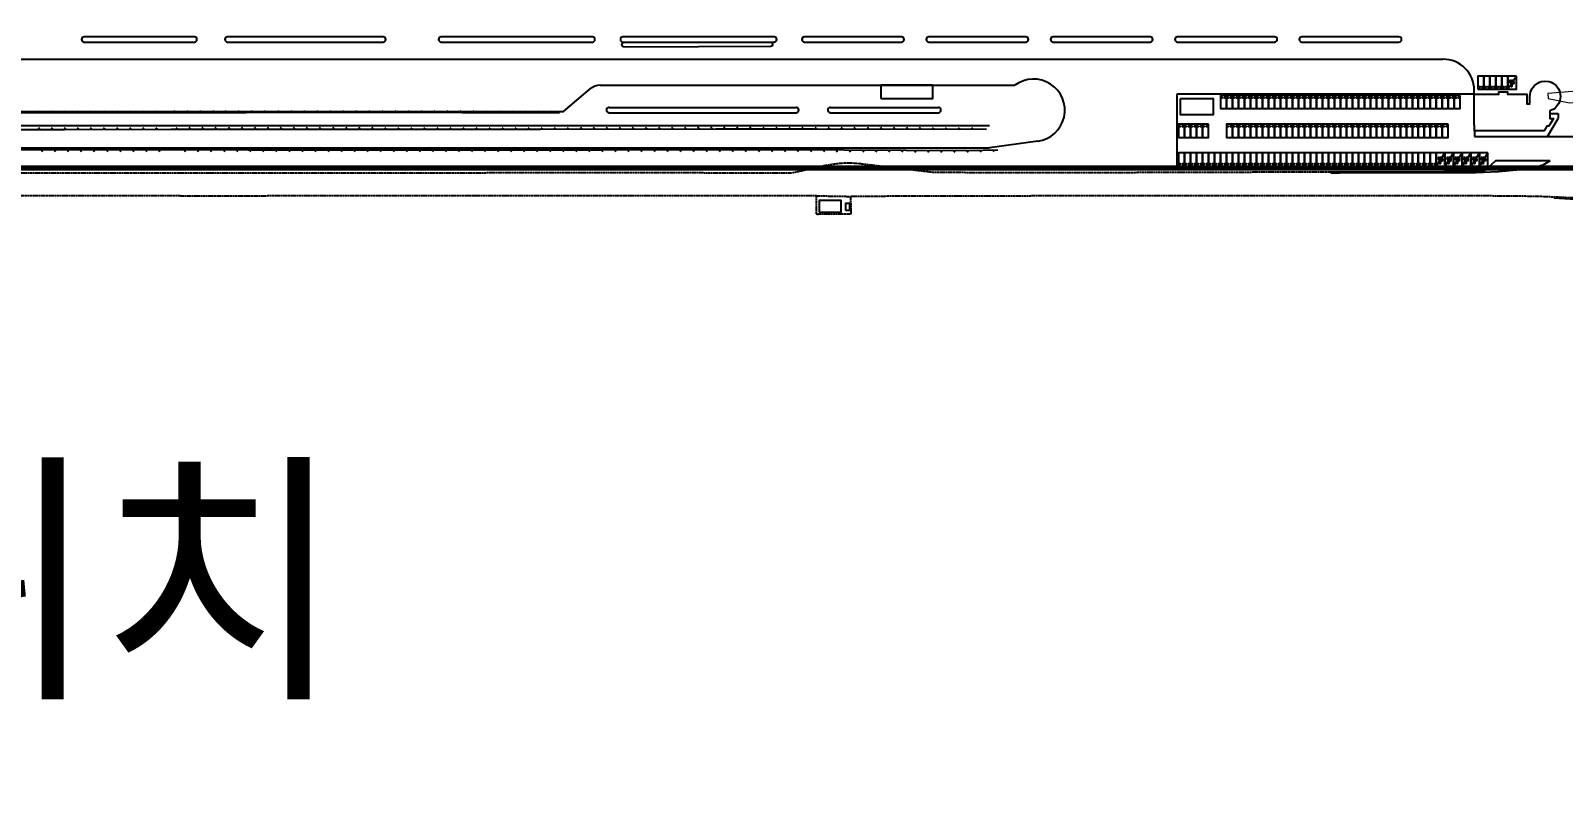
# Model space of a CAD drawing. Header units: millimetres. Extents: x -17369 to 294000, y -718917 to 220315.
# Drawn here: x 273869 to 282072, y 179724 to 183814 of the extents above; entities that cross this region are included whole.
import ezdxf
from ezdxf.enums import TextEntityAlignment as Align
from ezdxf.xclip import XClip

# ---------------------------------------------------------------- set-up
doc = ezdxf.new("R2010")
doc.units = ezdxf.units.MM
doc.header["$LTSCALE"] = 350
doc.header["$XCLIPFRAME"] = 2
doc.linetypes.add('xref key map$0$PHANTOM2', pattern=[1.25, 0.625, -0.125, 0.125, -0.125, 0.125, -0.125])
for name, color, linetype in [('A-TEXT', 7, 'Continuous'), ('xref key map$0$AE221_가드레일', 8, 'Continuous'), ('xref key map$0$CTR', 8, 'Continuous'), ('xref key map$0$L-BLDG', 9, 'Continuous'), ('xref key map$0$L-건물', 8, 'Continuous'), ('xref key map$0$PARK', 8, 'Continuous'), ('xref key map$0$대지경계선', 1, 'Continuous')]:
    doc.layers.add(name, color=color, linetype=linetype)
doc.styles.add('맑은고딕', font='malgun.ttf')

# ---------------------------------------------------------------- blocks, each defined once
blk = doc.blocks.new('xref key map$0$주차구획2300x5000')
at = {"layer": 'xref key map$0$PARK'}
blk.add_lwpolyline([(0, 0), (2300, 0), (2300, 5000), (0, 5000)], close=True, dxfattribs=at)
at = {"layer": 'xref key map$0$PARK', "color": 8}
for points in [[(250, 700), (850, 700), (850, 850), (250, 850)], [(1450, 700), (2050, 700), (2050, 850), (1450, 850)]]:
    blk.add_lwpolyline(points, close=True, dxfattribs=at)
blk = doc.blocks.new('xref key map$0$주차구획3300x5000')
at = {"layer": 'xref key map$0$PARK', "color": 8}
for p, q in [((0, 0), (3300, 5000)), ((1521, 3267), (1507, 3142)), ((1653, 3733), (1545, 2759)), ((1545, 2759), (2258, 2551)), ((1707, 3129), (1676, 2846)), ((1676, 2846), (2372, 2643)), ((1707, 3129), (2216, 2980)), ((1762, 3626), (1720, 3250)), ((1720, 3250), (2250, 3095)), ((2208, 2085), (2219, 1913)), ((2250, 3095), (2216, 2980)), ((2258, 2551), (2311, 1728)), ((2311, 1728), (2622, 1693)), ((2372, 2643), (2424, 1836)), ((2424, 1836), (2614, 1815)), ((2614, 1815), (2622, 1693))]:
    blk.add_line(p, q, dxfattribs=at)
at = {"layer": 'xref key map$0$PARK'}
blk.add_lwpolyline([(0, 0), (3300, 0), (3300, 5000), (0, 5000)], close=True, dxfattribs=at)
at = {"layer": 'xref key map$0$PARK', "color": 8}
for centre, radius, start, end in [((1653, 2478), 800, 99.478586, 315.026035), ((1653, 2478), 680, 102.357989, 324.676727), ((1867, 3842), 240, 244.118151, 207.070822)]:
    blk.add_arc(centre, radius, start, end, dxfattribs=at)
blk = doc.blocks.new('xref key map$0$AE221')
at = {"layer": 'xref key map$0$AE221_가드레일', "flags": 128}
blk.add_lwpolyline([(0, 0), (0.707, -0.707)], dxfattribs=at)
blk = doc.blocks.new('xref key map')
at = {"layer": 'xref key map$0$AE221_가드레일'}
for points in [[(1491728, 474167), (1296489, 473757)], [(1640802, 474076), (1566430, 474274), (1520651, 474227), (1491728, 474167)], [(1491713, 467766), (1451027, 467694), (1358664, 467701), (1296522, 467775), (1251003, 468091), (1121493, 467902), (1046865, 467841)], [(1804515, 467717), (1738222, 467871), (1700745, 467924), (1633553, 467739), (1576003, 467769), (1521095, 467817), (1491713, 467766)], [(1046846, 459959), (1090731, 459891), (1179134, 459884), (1266503, 460155), (1344552, 460076), (1414354, 460113), (1491696, 460066)], [(1491696, 460066), (1521435, 460047), (1656586, 459997), (1726110, 460061), (1797491, 459764), (1808824, 460026)]]:
    blk.add_lwpolyline(points, dxfattribs=at)
at = {"layer": 'xref key map$0$CTR'}
for p, q in [((1298360, 494728), (1979505, 494728)), ((1642301, 474728), (1652512, 483319)), ((1656375, 484728), (1815382, 484728)), ((1991505, 481272), (1991505, 482728)), ((1659761, 476228), (1731536, 476228)), ((1744624, 476228), (1786031, 476228)), ((1877505, 481272), (1877504, 453003)), ((1991505, 481272), (1877505, 481272)), ((1298360, 474728), (1642301, 474728)), ((1659761, 474228), (1731536, 474228)), ((1744624, 474228), (1786031, 474228)), ((2019534, 465052), (2023675, 471995)), ((2020475, 473962), (2023675, 473962)), ((2023675, 473962), (2023675, 471995)), ((469717, 469291), (1805597, 469291)), ((1991605, 467252), (1991605, 465052)), ((1991605, 465052), (2019534, 465052)), ((2019534, 465052), (2032412, 465052)), ((488974, 460791), (1805597, 460791)), ((1824142, 463292), (1805597, 460791))]:
    blk.add_line(p, q, dxfattribs=at)
for points in [[(1458507, 503296, 1), (1458507, 501296), (1500792, 501296, 1), (1500792, 503296)], [(1513493, 503296, 1), (1513493, 501296), (1573204, 501296, 1), (1573204, 503296)], [(1595412, 503296, 1), (1595412, 501296), (1653381, 501296, 1), (1653381, 503296)], [(1665112, 503296, 1), (1665112, 501296), (1723080, 501296, 1), (1723080, 503296)], [(1734672, 503296, 1), (1734672, 501296), (1771894, 501296, 1), (1771894, 503296)], [(1782357, 503296, 1), (1782357, 501296), (1819579, 501296, 1), (1819579, 503296)], [(1830043, 503296, 1), (1830043, 501296), (1867265, 501296, 1), (1867265, 503296)], [(1877728, 503296, 1), (1877728, 501296), (1914951, 501296, 1), (1914951, 503296)], [(1925414, 503296, 1), (1925414, 501296), (1962636, 501296, 1), (1962636, 503296)]]:
    blk.add_lwpolyline(points, format="xyb", close=True, dxfattribs=at)
for points in [[(1666365, 499379), (1665278, 499482), (1664879, 499721), (1664695, 500086), (1664734, 500576), (1664917, 500986), (1665216, 501180), (1721797, 501228), (1722210, 500952), (1722425, 500585), (1722421, 500143), (1722286, 499846), (1721806, 499569), (1666365, 499379)], [(1995006, 451583), (1999719, 455917), (2020407, 455917)], [(1995006, 451583), (1979807, 451590), (1939956, 451488), (1936525, 451476)], [(2022031, 441589), (2028249, 441167), (2035226, 440463), (2041887, 439528), (2048415, 438029), (2053882, 436253), (2061394, 433753), (2068134, 431044), (2074193, 427954), (2079822, 424588), (2087494, 419182), (2095439, 412825), (2116910, 394708), (2146025, 370196), (2198519, 325614), (2247279, 284294), (2310156, 231446), (2332396, 212629)]]:
    blk.add_lwpolyline(points, dxfattribs=at)
at = {"layer": 'xref key map$0$CTR', "linetype": 'xref key map$0$PHANTOM2', "ltscale": 2, "flags": 128}
for points in [[(1936525, 451476), (1878884, 451263), (1878840, 451263), (1878790, 451262), (1808970, 451156), (1784024, 451315), (1756912, 454515), (1754672, 454735), (1752080, 454925), (1748489, 454782), (1742777, 453996), (1730838, 451237), (1729355, 451005), (1726185, 451040), (1676137, 451154), (1665998, 451155), (1633879, 451157), (1569569, 451011), (1519826, 451099), (1491675, 451077)], [(2030323, 441497), (2017410, 442056), (2007204, 442250), (1995130, 442313), (1936505, 442325)]]:
    blk.add_lwpolyline(points, dxfattribs=at)
at = {"layer": 'xref key map$0$CTR', "flags": 128}
blk.add_lwpolyline([(2020407, 455917), (2020374, 455662), (2017838, 454130), (2014310, 453115), (2009055, 452331), (2000814, 451603), (1992125, 451111), (1979807, 451118), (1939957, 451016), (1936524, 451004)], dxfattribs=at)
at = {"layer": 'xref key map$0$CTR', "linetype": 'xref key map$0$PHANTOM2', "ltscale": 2}
for points in [[(1491675, 451077), (1329097, 450947), (1127491, 451300), (1046826, 451094)], [(1491655, 442298), (1411814, 442358), (1321863, 442356), (1231818, 442318), (1124236, 442235), (1046805, 442241)], [(1936505, 442325), (1905945, 442330), (1860652, 442385), (1752343, 442136), (1752506, 435779), (1752296, 435287), (1739645, 435269), (1739354, 435467), (1739282, 442375), (1666228, 442299), (1606539, 442388), (1561693, 442371), (1520382, 442276), (1491655, 442298)], [(1739282, 442375), (1752343, 442136)]]:
    blk.add_lwpolyline(points, dxfattribs=at)
at = {"layer": 'xref key map$0$CTR'}
for centre, radius, start, end in [((1979505, 482728), 12000, 0, 90), ((1656375, 478728), 6000, 90, 130.076866), ((1822543, 475147), 11962, 277.682827, 126.776424), ((1659761, 475228), 1000, 90, 270), ((1731536, 475228), 1000, 270, 90), ((1744624, 475228), 1000, 90, 270), ((1786031, 475228), 1000, 270, 90)]:
    blk.add_arc(centre, radius, start, end, dxfattribs=at)
at = {"layer": 'xref key map$0$L-BLDG'}
for points in [[(1763973, 479716), (1783973, 479716), (1783973, 484728), (1763973, 484728)], [(1991605, 467252), (1991605, 469452), (1991505, 469452), (1991505, 481272), (2000865, 481272), (2000865, 482172), (2004265, 482172), (2004265, 481272), (2011715, 481272), (2011715, 477563), (2012855, 477563), (2012855, 480462), (2013066, 482022), (2013301, 482705), (2013618, 483353), (2014571, 484606), (2015823, 485559), (2016472, 485876), (2017155, 486111), (2018715, 486322), (2020274, 486111), (2020957, 485876), (2021606, 485559), (2022858, 484606), (2023812, 483353), (2024129, 482705), (2024363, 482022), (2024575, 480462), (2024363, 478902), (2024129, 478220), (2023812, 477572), (2022526, 476011), (2021944, 475572), (2020475, 474873), (2020475, 471962), (2021909, 471962), (2020149, 469012), (2019334, 469012), (2018284, 467252), (1991605, 467252)], [(1878757, 479545), (1878757, 473539), (1891501, 473539), (1891501, 479545)]]:
    blk.add_lwpolyline(points, close=True, dxfattribs=at)
at = {"layer": 'xref key map$0$L-건물', "lineweight": 9}
blk.add_lwpolyline([(2040844, 504977), (2038791, 505652), (2030706, 482458), (2019717, 481539), (2019810, 479637), (2028033, 478006), (2035132, 478600)], close=True, dxfattribs=at)
at = {"layer": 'xref key map$0$L-건물'}
for points in [[(1740313, 436066), (1748813, 436066), (1748813, 440566), (1740313, 440566)], [(1750452, 436865), (1752052, 436865), (1752052, 439365), (1750452, 439365)]]:
    blk.add_lwpolyline(points, close=True, dxfattribs=at)
at = {"layer": 'xref key map$0$대지경계선', "linetype": 'xref key map$0$PHANTOM2', "ltscale": 15, "const_width": 2000}
blk.add_lwpolyline([(2047905, 452999), (1279058, 453016)], dxfattribs=at)
at = {"layer": 'xref key map$0$AE221_가드레일'}
for p, xscale, yscale, zscale, rotation in [((1441728, 474062), 999.9999999999997, 999.9999999999997, 999.9999999999997, 180.1203677653969), ((1446728, 474072), 999.9999999999997, 999.9999999999997, 999.9999999999997, 180.1203677653969), ((1451728, 474083), 999.9999999999997, 999.9999999999997, 999.9999999999997, 180.1203677653969), ((1456728, 474093), 999.9999999999997, 999.9999999999997, 999.9999999999997, 180.1203677653969), ((1461728, 474104), 999.9999999999997, 999.9999999999997, 999.9999999999997, 180.1203677653969), ((1466728, 474114), 999.9999999999997, 999.9999999999997, 999.9999999999997, 180.1203677653969), ((1471728, 474125), 999.9999999999997, 999.9999999999997, 999.9999999999997, 180.1203677653969), ((1476728, 474135), 999.9999999999997, 999.9999999999997, 999.9999999999997, 180.1203677653969), ((1481728, 474146), 999.9999999999997, 999.9999999999997, 999.9999999999997, 180.1203677653969), ((1486728, 474156), 999.9999999999997, 999.9999999999997, 999.9999999999997, 180.1203677653969), ((1493435, 474170), 999.9999999999995, 999.9999999999995, 999.9999999999995, 180.1203677652745), ((1498435, 474181), 999.9999999999995, 999.9999999999995, 999.9999999999995, 180.1203677652745), ((1503435, 474191), 999.9999999999995, 999.9999999999995, 999.9999999999995, 180.1203677652745), ((1508435, 474202), 999.9999999999995, 999.9999999999995, 999.9999999999995, 180.1203677652745), ((1513435, 474212), 999.9999999999995, 999.9999999999995, 999.9999999999995, 180.1203677652745), ((1518434, 474223), 999.9999999999995, 999.9999999999995, 999.9999999999995, 180.1203677652745), ((1523434, 474230), 999.9999999999982, 999.9999999999982, 999.9999999999982, 180.0588252147676), ((1528434, 474235), 999.9999999999982, 999.9999999999982, 999.9999999999982, 180.0588252147676), ((1533434, 474241), 999.9999999999982, 999.9999999999982, 999.9999999999982, 180.0588252147676), ((1538434, 474246), 999.9999999999982, 999.9999999999982, 999.9999999999982, 180.0588252147676), ((1543434, 474251), 999.9999999999982, 999.9999999999982, 999.9999999999982, 180.0588252147676), ((1548434, 474256), 999.9999999999982, 999.9999999999982, 999.9999999999982, 180.0588252147676), ((1553434, 474261), 999.9999999999982, 999.9999999999982, 999.9999999999982, 180.0588252147676), ((1558434, 474266), 999.9999999999982, 999.9999999999982, 999.9999999999982, 180.0588252147676), ((1563434, 474271), 999.9999999999982, 999.9999999999982, 999.9999999999982, 180.0588252147676), ((1568434, 474269), 1000, 1000, 1000, 179.8469861730093), ((1573434, 474256), 1000, 1000, 1000, 179.8469861730093), ((1578434, 474242), 1000, 1000, 1000, 179.8469861730093), ((1583434, 474229), 1000, 1000, 1000, 179.8469861730093), ((1588434, 474216), 1000, 1000, 1000, 179.8469861730093), ((1593434, 474202), 1000, 1000, 1000, 179.8469861730093), ((1598434, 474189), 1000, 1000, 1000, 179.8469861730093), ((1603434, 474176), 1000, 1000, 1000, 179.8469861730093), ((1608434, 474162), 1000, 1000, 1000, 179.8469861730093), ((1613434, 474149), 1000, 1000, 1000, 179.8469861730093), ((1618434, 474136), 1000, 1000, 1000, 179.8469861730093), ((1623434, 474122), 1000, 1000, 1000, 179.8469861730093), ((1628434, 474109), 1000, 1000, 1000, 179.8469861730093), ((1633434, 474096), 1000, 1000, 1000, 179.8469861730093), ((1638434, 474082), 1000, 1000, 1000, 179.8469861730093), ((1441713, 467695), 1000.000000000001, 1000.000000000001, 1000.000000000001, 179.9956576717061), ((1446713, 467695), 1000.000000000001, 1000.000000000001, 1000.000000000001, 179.9956576717061), ((1451713, 467696), 999.9999999999991, 999.9999999999991, 999.9999999999991, 180.1005797786376), ((1456713, 467704), 999.9999999999991, 999.9999999999991, 999.9999999999991, 180.1005797786376), ((1461713, 467713), 999.9999999999991, 999.9999999999991, 999.9999999999991, 180.1005797786376), ((1466713, 467722), 999.9999999999991, 999.9999999999991, 999.9999999999991, 180.1005797786376), ((1471713, 467731), 999.9999999999991, 999.9999999999991, 999.9999999999991, 180.1005797786376), ((1476713, 467740), 999.9999999999991, 999.9999999999991, 999.9999999999991, 180.1005797786376), ((1481713, 467748), 999.9999999999991, 999.9999999999991, 999.9999999999991, 180.1005797786376), ((1486713, 467757), 999.9999999999991, 999.9999999999991, 999.9999999999991, 180.1005797786376), ((1494515, 467771), 1000.000000000001, 1000.000000000001, 1000.000000000001, 180.1005797790187), ((1499515, 467780), 999.9999999999994, 999.9999999999994, 999.9999999999994, 180.1005797788279), ((1504515, 467788), 999.9999999999997, 999.9999999999997, 999.9999999999997, 180.1005797787443), ((1509515, 467797), 1000.000000000001, 1000.000000000001, 1000.000000000001, 180.1005797786972), ((1514515, 467806), 999.9999999999994, 999.9999999999994, 999.9999999999994, 180.1005797786672), ((1519515, 467815), 1000, 1000, 1000, 180.1005797787248), ((1524515, 467814), 1000, 1000, 1000, 179.9499126407744), ((1529515, 467810), 1000, 1000, 1000, 179.9499126408426), ((1534515, 467806), 1000.000000000002, 1000.000000000002, 1000.000000000002, 179.9499126408738), ((1539515, 467801), 1000, 1000, 1000, 179.9499126408917), ((1544515, 467797), 1000.000000000002, 1000.000000000002, 1000.000000000002, 179.9499126409033), ((1549515, 467793), 1000.000000000002, 1000.000000000002, 1000.000000000002, 179.9499126409114), ((1554515, 467788), 999.9999999999998, 999.9999999999998, 999.9999999999998, 179.9499126409174), ((1559515, 467784), 999.9999999999983, 999.9999999999983, 999.9999999999983, 179.949912640922), ((1564515, 467780), 999.9999999999994, 999.9999999999994, 999.9999999999994, 179.9499126409257), ((1569515, 467775), 999.999999999998, 999.999999999998, 999.999999999998, 179.9499126409287), ((1574515, 467771), 1000.000000000002, 1000.000000000002, 1000.000000000002, 179.9499126409034), ((1579515, 467768), 999.9999999999998, 999.9999999999998, 999.9999999999998, 179.970132524181), ((1584515, 467765), 999.9999999999989, 999.9999999999989, 999.9999999999989, 179.9701325243212), ((1589515, 467762), 1000, 1000, 1000, 179.9701325242055), ((1594515, 467760), 999.9999999999994, 999.9999999999994, 999.9999999999994, 179.9701325242809), ((1599515, 467757), 999.9999999999999, 999.9999999999999, 999.9999999999999, 179.9701325242129), ((1604515, 467755), 999.9999999999998, 999.9999999999998, 999.9999999999998, 179.9701325242647), ((1609515, 467752), 999.9999999999999, 999.9999999999999, 999.9999999999999, 179.9701325242164), ((1614515, 467749), 1000, 1000, 1000, 179.9701325242559), ((1619515, 467747), 999.9999999999999, 999.9999999999999, 999.9999999999999, 179.9701325242185), ((1624515, 467744), 999.9999999999998, 999.9999999999998, 999.9999999999998, 179.970132524188), ((1629515, 467742), 999.9999999999999, 999.9999999999999, 999.9999999999999, 179.9701325242171), ((1634515, 467742), 1000.000000000001, 1000.000000000001, 1000.000000000001, 180.1577522984571), ((1639515, 467756), 1000, 1000, 1000, 180.1577522982965), ((1644515, 467770), 1000, 1000, 1000, 180.1577522984455), ((1649515, 467783), 1000.000000000001, 1000.000000000001, 1000.000000000001, 180.1577522983643), ((1654515, 467797), 1000, 1000, 1000, 180.1577522984427), ((1659515, 467811), 1000, 1000, 1000, 180.1577522983882), ((1664515, 467825), 999.9999999999995, 999.9999999999995, 999.9999999999995, 180.1577522984416), ((1669515, 467839), 1000.000000000001, 1000.000000000001, 1000.000000000001, 180.1577522984004), ((1674515, 467852), 999.9999999999998, 999.9999999999998, 999.9999999999998, 180.1577522984409), ((1679515, 467866), 1000.000000000001, 1000.000000000001, 1000.000000000001, 180.157752298408), ((1684515, 467880), 1000.000000000002, 1000.000000000002, 1000.000000000002, 180.1577522983808), ((1689515, 467894), 999.999999999998, 999.999999999998, 999.999999999998, 180.1577522983582), ((1694515, 467907), 999.9999999999999, 999.9999999999999, 999.9999999999999, 180.1577522983391), ((1699515, 467921), 1000, 1000, 1000, 180.1577522983222), ((1704515, 467919), 999.9999999999995, 999.9999999999995, 999.9999999999995, 179.9189723219211), ((1709515, 467912), 999.9999999999994, 999.9999999999994, 999.9999999999994, 179.9189723220557), ((1714515, 467905), 1000.000000000001, 1000.000000000001, 1000.000000000001, 179.9189723219409), ((1719515, 467898), 1000, 1000, 1000, 179.9189723220147), ((1724515, 467891), 1000, 1000, 1000, 179.9189723219469), ((1729515, 467884), 999.9999999999984, 999.9999999999984, 999.9999999999984, 179.9189723218992), ((1734515, 467877), 999.9999999999998, 999.9999999999998, 999.9999999999998, 179.9189723218522), ((1739515, 467868), 999.9999999999993, 999.9999999999993, 999.9999999999993, 179.8669009674362), ((1744515, 467857), 1000, 1000, 1000, 179.8669009675865), ((1749515, 467845), 999.9999999999998, 999.9999999999998, 999.9999999999998, 179.8669009674398), ((1754515, 467834), 999.9999999999998, 999.9999999999998, 999.9999999999998, 179.8669009675187), ((1759515, 467822), 1000.000000000001, 1000.000000000001, 1000.000000000001, 179.8669009674407), ((1764515, 467810), 999.9999999999999, 999.9999999999999, 999.9999999999999, 179.8669009674943), ((1769515, 467799), 1000.000000000001, 1000.000000000001, 1000.000000000001, 179.8669009674412), ((1774515, 467787), 999.9999999999998, 999.9999999999998, 999.9999999999998, 179.8669009674817), ((1779515, 467776), 999.9999999999995, 999.9999999999995, 999.9999999999995, 179.8669009674414), ((1784515, 467764), 1000.000000000002, 1000.000000000002, 1000.000000000002, 179.866900967474), ((1789515, 467752), 999.9999999999995, 999.9999999999995, 999.9999999999995, 179.8669009674415), ((1794515, 467741), 999.9999999999995, 999.9999999999995, 999.9999999999995, 179.8669009674688), ((1799515, 467729), 999.9999999999995, 999.9999999999995, 999.9999999999995, 179.8669009674416), ((1441846, 460097), 1000, 1000, 1000, 359.9646852511876), ((1446846, 460093), 1000, 1000, 1000, 359.9646852511876), ((1451846, 460090), 1000, 1000, 1000, 359.9646852511876), ((1456846, 460087), 1000, 1000, 1000, 359.9646852511876), ((1461846, 460084), 1000, 1000, 1000, 359.9646852511876), ((1466846, 460081), 1000, 1000, 1000, 359.9646852511876), ((1471846, 460078), 1000, 1000, 1000, 359.9646852511876), ((1476846, 460075), 1000, 1000, 1000, 359.9646852511876), ((1481846, 460072), 1000, 1000, 1000, 359.9646852511876), ((1486846, 460069), 1000, 1000, 1000, 359.9646852511876), ((1496696, 460063), 1000, 1000, 1000, 359.9646852511801), ((1501696, 460060), 1000, 1000, 1000, 359.9646852511801), ((1506696, 460057), 1000, 1000, 1000, 359.9646852511801), ((1511696, 460053), 1000, 1000, 1000, 359.9646852511801), ((1516696, 460050), 1000, 1000, 1000, 359.9646852511801), ((1521696, 460047), 1000, 1000, 1000, 359.9788030510231), ((1526696, 460046), 1000, 1000, 1000, 359.9788030510231), ((1531696, 460044), 1000, 1000, 1000, 359.9788030510231), ((1536696, 460042), 1000, 1000, 1000, 359.9788030510231), ((1541696, 460040), 1000, 1000, 1000, 359.9788030510231), ((1546696, 460038), 1000, 1000, 1000, 359.9788030510231), ((1551696, 460036), 1000, 1000, 1000, 359.9788030510231), ((1556696, 460034), 1000, 1000, 1000, 359.9788030510231), ((1561696, 460033), 1000, 1000, 1000, 359.9788030510231), ((1566696, 460031), 1000, 1000, 1000, 359.9788030510231), ((1571696, 460029), 1000, 1000, 1000, 359.9788030510231), ((1576696, 460027), 1000, 1000, 1000, 359.9788030510231), ((1581696, 460025), 1000, 1000, 1000, 359.9788030510231), ((1586696, 460023), 1000, 1000, 1000, 359.9788030510231), ((1591696, 460021), 1000, 1000, 1000, 359.9788030510231), ((1596696, 460020), 1000, 1000, 1000, 359.9788030510231), ((1601696, 460018), 1000, 1000, 1000, 359.9788030510231), ((1606696, 460016), 1000, 1000, 1000, 359.9788030510231), ((1611696, 460014), 1000, 1000, 1000, 359.9788030510231), ((1616696, 460012), 1000, 1000, 1000, 359.9788030510231), ((1621696, 460010), 1000, 1000, 1000, 359.9788030510231), ((1626696, 460009), 1000, 1000, 1000, 359.9788030510231), ((1631696, 460007), 1000, 1000, 1000, 359.9788030510231), ((1636696, 460005), 1000, 1000, 1000, 359.9788030510231), ((1641696, 460003), 1000, 1000, 1000, 359.9788030510231), ((1646696, 460001), 1000, 1000, 1000, 359.9788030510231), ((1651696, 459999), 1000, 1000, 1000, 359.9788030510231), ((1656696, 459998), 999.9999999999987, 999.9999999999987, 999.9999999999987, 0.05274259417152336), ((1661696, 460002), 999.9999999999987, 999.9999999999987, 999.9999999999987, 0.05274259417152336), ((1666696, 460007), 999.9999999999987, 999.9999999999987, 999.9999999999987, 0.05274259417152336), ((1671696, 460011), 999.9999999999987, 999.9999999999987, 999.9999999999987, 0.05274259417152336), ((1676696, 460016), 999.9999999999987, 999.9999999999987, 999.9999999999987, 0.05274259417152336), ((1681696, 460021), 999.9999999999987, 999.9999999999987, 999.9999999999987, 0.05274259417152336), ((1686696, 460025), 999.9999999999987, 999.9999999999987, 999.9999999999987, 0.05274259417152336), ((1691696, 460030), 999.9999999999987, 999.9999999999987, 999.9999999999987, 0.05274259417152336), ((1696696, 460034), 999.9999999999987, 999.9999999999987, 999.9999999999987, 0.05274259417152336), ((1701696, 460039), 999.9999999999987, 999.9999999999987, 999.9999999999987, 0.05274259417152336), ((1706696, 460044), 999.9999999999987, 999.9999999999987, 999.9999999999987, 0.05274259417152336), ((1711696, 460048), 999.9999999999987, 999.9999999999987, 999.9999999999987, 0.05274259417152336), ((1716696, 460053), 999.9999999999987, 999.9999999999987, 999.9999999999987, 0.05274259417152336), ((1721696, 460057), 999.9999999999987, 999.9999999999987, 999.9999999999987, 0.05274259417152336), ((1726696, 460059), 1000, 1000, 1000, 359.7615967340379), ((1731696, 460038), 1000, 1000, 1000, 359.7615967340379), ((1736696, 460017), 1000, 1000, 1000, 359.7615967340379), ((1741696, 459997), 1000, 1000, 1000, 359.7615967340379), ((1746695, 459976), 1000, 1000, 1000, 359.7615967340379), ((1751695, 459955), 1000, 1000, 1000, 359.7615967340379), ((1756695, 459934), 1000, 1000, 1000, 359.7615967340379), ((1761695, 459913), 1000, 1000, 1000, 359.7615967340379), ((1766695, 459893), 1000, 1000, 1000, 359.7615967340379), ((1771695, 459872), 1000, 1000, 1000, 359.7615967340379), ((1776695, 459851), 1000, 1000, 1000, 359.7615967340379), ((1781695, 459830), 1000, 1000, 1000, 359.7615967340379), ((1786695, 459809), 1000, 1000, 1000, 359.7615967340379), ((1791695, 459789), 1000, 1000, 1000, 359.7615967340379), ((1796695, 459768), 1000, 1000, 1000, 359.7615967340379), ((1801694, 459861), 999.9999999999981, 999.9999999999981, 999.9999999999981, 1.319565768751098), ((1806693, 459976), 999.9999999999981, 999.9999999999981, 999.9999999999981, 1.319565768751098)]:
    blk.add_blockref('xref key map$0$AE221', p, dxfattribs=dict(at, xscale=xscale, yscale=yscale, zscale=zscale, rotation=rotation))
at = {"layer": 'xref key map$0$PARK'}
for p in [(1992869, 483272), (1995169, 483272), (1997469, 483272), (1999769, 483272), (2002069, 483272), (1878052, 453776), (1880352, 453776), (1882652, 453776), (1884952, 453776), (1887252, 453776), (1889552, 453776), (1891852, 453776), (1894152, 453776), (1896452, 453776), (1898752, 453776), (1901052, 453776), (1903352, 453776), (1905652, 453776), (1907952, 453776), (1910252, 453776), (1912552, 453776), (1914852, 453776), (1917152, 453776), (1919452, 453776), (1921752, 453776), (1924052, 453776), (1926352, 453776), (1928652, 453776), (1930952, 453776), (1933252, 453776), (1935552, 453776), (1937852, 453776), (1940152, 453776), (1942452, 453776), (1944752, 453776), (1947052, 453776), (1949352, 453776), (1951652, 453776), (1953952, 453776), (1956252, 453776), (1958552, 453776), (1960852, 453776), (1963152, 453776), (1965452, 453776), (1967752, 453776), (1970052, 453776), (1972352, 453776), (1974652, 453776)]:
    blk.add_blockref('xref key map$0$주차구획2300x5000', p, dxfattribs=at)
at = {"layer": 'xref key map$0$PARK', "rotation": 180}
for name, p in [('xref key map$0$주차구획3300x5000', (2007669, 488272)), ('xref key map$0$주차구획2300x5000', (1896452, 480776)), ('xref key map$0$주차구획2300x5000', (1898752, 480776)), ('xref key map$0$주차구획2300x5000', (1901052, 480776)), ('xref key map$0$주차구획2300x5000', (1903352, 480776)), ('xref key map$0$주차구획2300x5000', (1905652, 480776)), ('xref key map$0$주차구획2300x5000', (1907952, 480776)), ('xref key map$0$주차구획2300x5000', (1910252, 480776)), ('xref key map$0$주차구획2300x5000', (1912552, 480776)), ('xref key map$0$주차구획2300x5000', (1914852, 480776)), ('xref key map$0$주차구획2300x5000', (1917152, 480776)), ('xref key map$0$주차구획2300x5000', (1919452, 480776)), ('xref key map$0$주차구획2300x5000', (1921752, 480776)), ('xref key map$0$주차구획2300x5000', (1924052, 480776)), ('xref key map$0$주차구획2300x5000', (1926352, 480776)), ('xref key map$0$주차구획2300x5000', (1928652, 480776)), ('xref key map$0$주차구획2300x5000', (1930952, 480776)), ('xref key map$0$주차구획2300x5000', (1933252, 480776)), ('xref key map$0$주차구획2300x5000', (1935552, 480776)), ('xref key map$0$주차구획2300x5000', (1937852, 480776)), ('xref key map$0$주차구획2300x5000', (1940152, 480776)), ('xref key map$0$주차구획2300x5000', (1942452, 480776)), ('xref key map$0$주차구획2300x5000', (1944752, 480776)), ('xref key map$0$주차구획2300x5000', (1947052, 480776)), ('xref key map$0$주차구획2300x5000', (1949352, 480776)), ('xref key map$0$주차구획2300x5000', (1951652, 480776)), ('xref key map$0$주차구획2300x5000', (1953952, 480776)), ('xref key map$0$주차구획2300x5000', (1956252, 480776)), ('xref key map$0$주차구획2300x5000', (1958552, 480776)), ('xref key map$0$주차구획2300x5000', (1960852, 480776)), ('xref key map$0$주차구획2300x5000', (1963152, 480776)), ('xref key map$0$주차구획2300x5000', (1965452, 480776)), ('xref key map$0$주차구획2300x5000', (1967752, 480776)), ('xref key map$0$주차구획2300x5000', (1970052, 480776)), ('xref key map$0$주차구획2300x5000', (1972352, 480776)), ('xref key map$0$주차구획2300x5000', (1974652, 480776)), ('xref key map$0$주차구획2300x5000', (1976952, 480776)), ('xref key map$0$주차구획2300x5000', (1979252, 480776)), ('xref key map$0$주차구획2300x5000', (1981552, 480776)), ('xref key map$0$주차구획2300x5000', (1983852, 480776)), ('xref key map$0$주차구획2300x5000', (1986152, 480776)), ('xref key map$0$주차구획2300x5000', (1880352, 469776)), ('xref key map$0$주차구획2300x5000', (1882652, 469776)), ('xref key map$0$주차구획2300x5000', (1884952, 469776)), ('xref key map$0$주차구획2300x5000', (1887252, 469776)), ('xref key map$0$주차구획2300x5000', (1889552, 469776)), ('xref key map$0$주차구획2300x5000', (1898752, 469776)), ('xref key map$0$주차구획2300x5000', (1901052, 469776)), ('xref key map$0$주차구획2300x5000', (1903352, 469776)), ('xref key map$0$주차구획2300x5000', (1905652, 469776)), ('xref key map$0$주차구획2300x5000', (1907952, 469776)), ('xref key map$0$주차구획2300x5000', (1910252, 469776)), ('xref key map$0$주차구획2300x5000', (1912552, 469776)), ('xref key map$0$주차구획2300x5000', (1914852, 469776)), ('xref key map$0$주차구획2300x5000', (1917152, 469776)), ('xref key map$0$주차구획2300x5000', (1919452, 469776)), ('xref key map$0$주차구획2300x5000', (1921752, 469776)), ('xref key map$0$주차구획2300x5000', (1924052, 469776)), ('xref key map$0$주차구획2300x5000', (1926352, 469776)), ('xref key map$0$주차구획2300x5000', (1928652, 469776)), ('xref key map$0$주차구획2300x5000', (1930952, 469776)), ('xref key map$0$주차구획2300x5000', (1933252, 469776)), ('xref key map$0$주차구획2300x5000', (1935552, 469776)), ('xref key map$0$주차구획2300x5000', (1937852, 469776)), ('xref key map$0$주차구획2300x5000', (1940152, 469776)), ('xref key map$0$주차구획2300x5000', (1942452, 469776)), ('xref key map$0$주차구획2300x5000', (1944752, 469776)), ('xref key map$0$주차구획2300x5000', (1947052, 469776)), ('xref key map$0$주차구획2300x5000', (1949352, 469776)), ('xref key map$0$주차구획2300x5000', (1951652, 469776)), ('xref key map$0$주차구획2300x5000', (1953952, 469776)), ('xref key map$0$주차구획2300x5000', (1956252, 469776)), ('xref key map$0$주차구획2300x5000', (1958552, 469776)), ('xref key map$0$주차구획2300x5000', (1960852, 469776)), ('xref key map$0$주차구획2300x5000', (1963152, 469776)), ('xref key map$0$주차구획2300x5000', (1965452, 469776)), ('xref key map$0$주차구획2300x5000', (1967752, 469776)), ('xref key map$0$주차구획2300x5000', (1970052, 469776)), ('xref key map$0$주차구획2300x5000', (1972352, 469776)), ('xref key map$0$주차구획2300x5000', (1974652, 469776)), ('xref key map$0$주차구획2300x5000', (1976952, 469776)), ('xref key map$0$주차구획2300x5000', (1979252, 469776)), ('xref key map$0$주차구획2300x5000', (1981552, 469776)), ('xref key map$0$주차구획3300x5000', (1980252, 458776)), ('xref key map$0$주차구획3300x5000', (1983552, 458776)), ('xref key map$0$주차구획3300x5000', (1986852, 458776)), ('xref key map$0$주차구획3300x5000', (1990152, 458776)), ('xref key map$0$주차구획3300x5000', (1993452, 458776)), ('xref key map$0$주차구획3300x5000', (1996752, 458776))]:
    blk.add_blockref(name, p, dxfattribs=at)

msp = doc.modelspace()

# ---------------------------------------------------------------- texts
at = {"layer": 'A-TEXT', "color": 3, "style": '맑은고딕'}
msp.add_text('신차체공장 증축공사 위치', height=1050, dxfattribs=at).set_placement((260343.1, 180873.2), align=Align.MIDDLE_LEFT)

# ---------------------------------------------------------------- next in the draw order: block references
ref = msp.add_blockref('xref key map', (253797.2, 176755.9), dxfattribs=dict(xscale=0.01395821451102549, yscale=0.01395821451102549, zscale=0.01395821451102549))
XClip(ref).set_block_clipping_path([(-0.0000000075, 167165.6021255665), (2389260.125662934, 1718467.6565462798)])

doc.saveas('drawing.dxf')
